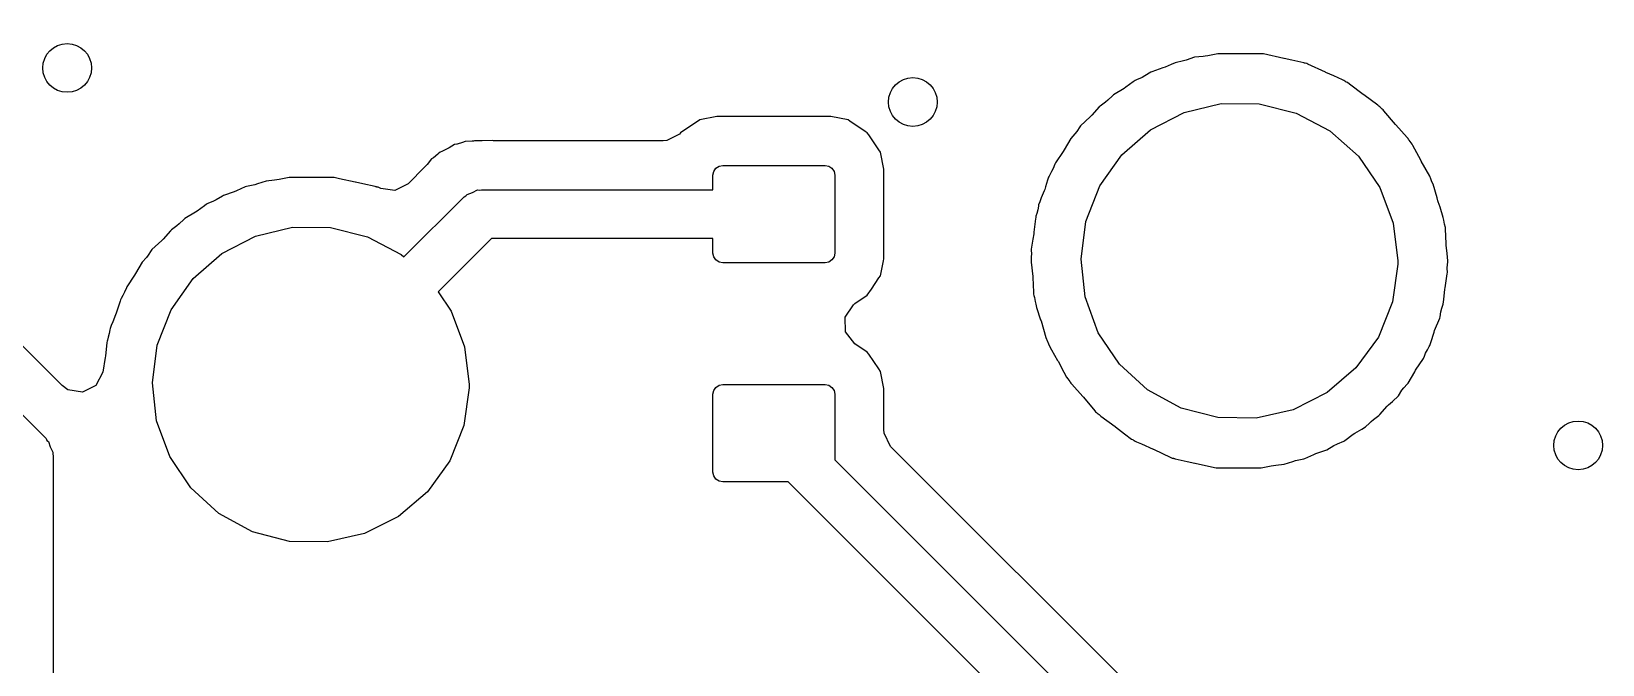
# Model space of a CAD drawing. Extents: x 100.2 to 143.8, y -109.8 to -50.2.
# Drawn here: x 122.4 to 128.85, y -76.1 to -73.5 of the extents above; entities that cross this region are included whole.
import ezdxf

# ---------------------------------------------------------------- set-up
doc = ezdxf.new("R2010")
doc.units = 0
doc.layers.add('BLACK', color=7, linetype='CONTINUOUS')

msp = doc.modelspace()

# ---------------------------------------------------------------- linework, layer by layer
at = {"layer": 'BLACK', "linetype": 'CONTINUOUS'}
for p, q in [((120.55, -73.2586), (122.464, -75.1723)), ((122.529, -74.9536), (120.872, -73.2965)), ((127.141, -73.6185), (127.13, -73.6215)), ((127.176, -73.6064), (127.141, -73.6185)), ((127.211, -73.6027), (127.176, -73.6064)), ((127.22, -73.6016), (127.211, -73.6027)), ((127.23, -73.6001), (127.22, -73.6016)), ((127.271, -73.5915), (127.23, -73.6001)), ((127.45, -73.5915), (127.271, -73.5915)), ((127.451, -73.5916), (127.45, -73.5915)), ((127.455, -73.5918), (127.451, -73.5916)), ((127.451, -73.5916), (127.451, -73.5916)), ((127.451, -73.5916), (127.451, -73.5916)), ((127.459, -73.5927), (127.455, -73.5918)), ((127.542, -73.6111), (127.459, -73.5927)), ((127.459, -73.5927), (127.459, -73.5927)), ((127.543, -73.6113), (127.542, -73.6111)), ((127.575, -73.6182), (127.543, -73.6113)), ((127.624, -73.6287), (127.575, -73.6182)), ((126.972, -73.6831), (126.961, -73.6887)), ((126.997, -73.6681), (126.972, -73.6831)), ((127.001, -73.6654), (126.997, -73.6681)), ((126.997, -73.6681), (126.997, -73.6681)), ((127.046, -73.6502), (127.001, -73.6654)), ((127.055, -73.6468), (127.046, -73.6502)), ((127.08, -73.6357), (127.055, -73.6468)), ((127.096, -73.6287), (127.08, -73.6357)), ((127.13, -73.6215), (127.096, -73.6287)), ((127.627, -73.63), (127.624, -73.6287)), ((127.629, -73.6306), (127.627, -73.63)), ((127.63, -73.631), (127.629, -73.6306)), ((127.636, -73.6321), (127.63, -73.631)), ((127.641, -73.6344), (127.636, -73.6321)), ((127.713, -73.6679), (127.641, -73.6344)), ((127.641, -73.6344), (127.641, -73.6344)), ((127.714, -73.6687), (127.713, -73.6679)), ((127.747, -73.6831), (127.714, -73.6687)), ((127.783, -73.6993), (127.747, -73.6831)), ((126.887, -73.7343), (126.843, -73.7606)), ((126.894, -73.7295), (126.887, -73.7343)), ((126.924, -73.7073), (126.894, -73.7295)), ((126.932, -73.7014), (126.924, -73.7073)), ((126.937, -73.6993), (126.932, -73.7014)), ((126.961, -73.6887), (126.937, -73.6993)), ((126.937, -73.6993), (126.937, -73.6993)), ((127.788, -73.7014), (127.783, -73.6993)), ((127.783, -73.6993), (127.783, -73.6993)), ((127.792, -73.7044), (127.788, -73.7014)), ((127.792, -73.7047), (127.792, -73.7044)), ((127.797, -73.7073), (127.792, -73.7047)), ((127.798, -73.708), (127.797, -73.7073)), ((127.803, -73.7102), (127.798, -73.708)), ((127.812, -73.7171), (127.803, -73.7102)), ((127.868, -73.7596), (127.812, -73.7171)), ((126.784, -73.8103), (126.754, -73.8445)), ((126.788, -73.8065), (126.784, -73.8103)), ((126.784, -73.8103), (126.784, -73.8103)), ((126.81, -73.7901), (126.788, -73.8065)), ((126.82, -73.7819), (126.81, -73.7901)), ((126.839, -73.7642), (126.82, -73.7819)), ((126.843, -73.7606), (126.839, -73.7642)), ((126.839, -73.7642), (126.839, -73.7642)), ((127.133, -73.8328), (127.285, -73.7963)), ((127.285, -73.7963), (127.441, -73.7971)), ((127.441, -73.7971), (127.593, -73.8352)), ((127.87, -73.761), (127.868, -73.7596)), ((127.928, -73.8034), (127.87, -73.761)), ((127.932, -73.8065), (127.928, -73.8034)), ((127.936, -73.8103), (127.932, -73.8065)), ((127.94, -73.8138), (127.936, -73.8103)), ((125.146, -73.8635), (125.067, -73.9166)), ((125.216, -73.8495), (125.146, -73.8635)), ((125.684, -73.8495), (125.216, -73.8495)), ((125.754, -73.8635), (125.684, -73.8495)), ((125.762, -73.8689), (125.754, -73.8635)), ((125.824, -73.9105), (125.762, -73.8689)), ((125.762, -73.8689), (125.762, -73.8689)), ((126.748, -73.8502), (126.708, -73.8875)), ((126.754, -73.8445), (126.748, -73.8502)), ((126.995, -73.9044), (127.133, -73.8328)), ((127.593, -73.8352), (127.731, -73.9083)), ((127.942, -73.8155), (127.94, -73.8136)), ((127.94, -73.8136), (127.94, -73.8138)), ((127.946, -73.8192), (127.942, -73.8155)), ((127.942, -73.8155), (127.942, -73.8155)), ((127.95, -73.8225), (127.946, -73.8192)), ((127.953, -73.8266), (127.95, -73.8225)), ((128, -73.8819), (127.953, -73.8266)), ((127.953, -73.8266), (127.953, -73.8266)), ((125.063, -73.9216), (125.011, -73.9483)), ((125.067, -73.9166), (125.063, -73.9216)), ((125.833, -73.9166), (125.824, -73.9105)), ((125.839, -73.9247), (125.833, -73.9166)), ((125.88, -73.9865), (125.839, -73.9247)), ((126.668, -73.9393), (126.641, -73.9865)), ((126.685, -73.9211), (126.668, -73.9393)), ((126.693, -73.9105), (126.685, -73.9211)), ((126.705, -73.892), (126.693, -73.9105)), ((126.708, -73.8875), (126.705, -73.892)), ((126.705, -73.892), (126.705, -73.892)), ((126.877, -74.0071), (126.995, -73.9044)), ((127.731, -73.9083), (127.848, -74.0121)), ((128.002, -73.8843), (128, -73.8819)), ((128.048, -73.9355), (128.002, -73.8843)), ((128.052, -73.9393), (128.048, -73.9355)), ((128.048, -73.9355), (128.048, -73.9355)), ((128.054, -73.9438), (128.052, -73.9393)), ((124.071, -74.0043), (124.053, -74.0186)), ((124.075, -74), (124.071, -74.0043)), ((124.08, -73.996), (124.075, -74)), ((124.088, -73.9926), (124.08, -73.996)), ((124.104, -73.9855), (124.088, -73.9926)), ((124.117, -73.9788), (124.104, -73.9855)), ((124.14, -73.9648), (124.117, -73.9788)), ((124.149, -73.9631), (124.14, -73.9648)), ((124.151, -73.9627), (124.149, -73.9631)), ((124.149, -73.9631), (124.149, -73.9631)), ((124.172, -73.9563), (124.151, -73.9627)), ((124.183, -73.9518), (124.172, -73.9563)), ((124.212, -73.9507), (124.183, -73.9518)), ((124.218, -73.9503), (124.212, -73.9507)), ((124.222, -73.9495), (124.218, -73.9503)), ((124.242, -73.9495), (124.222, -73.9495)), ((124.245, -73.9494), (124.242, -73.9495)), ((124.253, -73.9491), (124.245, -73.9494)), ((124.295, -73.9476), (124.253, -73.9491)), ((124.299, -73.9492), (124.295, -73.9476)), ((124.304, -73.9495), (124.299, -73.9492)), ((124.995, -73.9495), (124.304, -73.9495)), ((125.011, -73.9483), (124.995, -73.9495)), ((125.887, -73.9962), (125.88, -73.9865)), ((125.901, -74.0663), (125.887, -73.9962)), ((126.637, -73.9926), (126.605, -74.0404)), ((126.641, -73.9865), (126.637, -73.9926)), ((128.056, -73.9465), (128.054, -73.9438)), ((128.064, -73.9577), (128.056, -73.9465)), ((128.069, -73.9636), (128.064, -73.9577)), ((128.072, -73.9683), (128.069, -73.9636)), ((128.104, -74.0294), (128.072, -73.9683)), ((128.072, -73.9683), (128.072, -73.9683)), ((124.018, -74.0568), (123.949, -74.1258)), ((124.027, -74.0468), (124.018, -74.0568)), ((124.045, -74.0235), (124.027, -74.0468)), ((124.053, -74.0186), (124.045, -74.0235)), ((125.203, -74.0747), (125.212, -74.0617)), ((125.212, -74.0617), (125.225, -74.053)), ((125.225, -74.053), (125.24, -74.05)), ((125.24, -74.05), (125.66, -74.05)), ((125.66, -74.05), (125.675, -74.053)), ((125.675, -74.053), (125.688, -74.0617)), ((125.688, -74.0617), (125.697, -74.0747)), ((125.901, -74.4337), (125.901, -74.0663)), ((126.596, -74.063), (126.589, -74.0758)), ((126.603, -74.0453), (126.596, -74.063)), ((126.605, -74.0404), (126.603, -74.0453)), ((126.603, -74.0453), (126.603, -74.0453)), ((126.787, -74.1348), (126.877, -74.0071)), ((127.848, -74.0121), (127.936, -74.1409)), ((128.106, -74.0328), (128.104, -74.0294)), ((128.141, -74.0942), (128.106, -74.0328)), ((123.32, -74.1295), (123.286, -74.1367)), ((123.331, -74.1265), (123.32, -74.1295)), ((123.366, -74.1144), (123.331, -74.1265)), ((123.401, -74.1107), (123.366, -74.1144)), ((123.41, -74.1096), (123.401, -74.1107)), ((123.42, -74.1081), (123.41, -74.1096)), ((123.461, -74.0995), (123.42, -74.1081)), ((123.64, -74.0995), (123.461, -74.0995)), ((123.641, -74.0996), (123.64, -74.0995)), ((123.645, -74.0998), (123.641, -74.0996)), ((123.641, -74.0996), (123.641, -74.0996)), ((123.641, -74.0996), (123.641, -74.0996)), ((123.668, -74.1048), (123.645, -74.0998)), ((123.732, -74.1191), (123.668, -74.1048)), ((123.733, -74.1193), (123.732, -74.1191)), ((123.763, -74.1258), (123.733, -74.1193)), ((123.814, -74.1367), (123.763, -74.1258)), ((123.949, -74.1258), (123.895, -74.1536)), ((125.2, -74.09), (125.203, -74.0747)), ((125.2, -74.15), (125.2, -74.09)), ((125.697, -74.0747), (125.7, -74.09)), ((125.7, -74.09), (125.7, -74.41)), ((126.573, -74.1112), (126.564, -74.1388)), ((126.577, -74.0991), (126.573, -74.1112)), ((126.579, -74.0942), (126.577, -74.0991)), ((126.577, -74.0991), (126.577, -74.0991)), ((126.589, -74.0758), (126.579, -74.0942)), ((128.143, -74.0991), (128.141, -74.0942)), ((128.144, -74.1017), (128.143, -74.0991)), ((128.15, -74.1173), (128.144, -74.1017)), ((128.155, -74.1271), (128.15, -74.1173)), ((128.171, -74.1833), (128.155, -74.1271)), ((123.151, -74.1967), (123.127, -74.2073)), ((123.162, -74.1911), (123.151, -74.1967)), ((123.187, -74.1761), (123.162, -74.1911)), ((123.191, -74.1734), (123.187, -74.1761)), ((123.187, -74.1761), (123.187, -74.1761)), ((123.236, -74.1582), (123.191, -74.1734)), ((123.245, -74.1548), (123.236, -74.1582)), ((123.281, -74.1388), (123.245, -74.1548)), ((123.286, -74.1367), (123.281, -74.1388)), ((123.817, -74.138), (123.814, -74.1367)), ((123.819, -74.1385), (123.817, -74.138)), ((123.82, -74.139), (123.819, -74.1385)), ((123.826, -74.1401), (123.82, -74.139)), ((123.831, -74.1424), (123.826, -74.1401)), ((123.837, -74.1456), (123.831, -74.1424)), ((123.831, -74.1424), (123.831, -74.1424)), ((123.895, -74.1536), (123.837, -74.1456)), ((123.932, -74.4263), (124.179, -74.1793)), ((124.179, -74.1793), (124.186, -74.1756)), ((124.186, -74.1756), (124.191, -74.1691)), ((124.191, -74.1691), (124.213, -74.1619)), ((124.213, -74.1619), (124.234, -74.1512)), ((124.234, -74.1512), (124.242, -74.1525)), ((124.242, -74.1525), (124.25, -74.15)), ((124.25, -74.15), (125.2, -74.15)), ((126.547, -74.1833), (126.541, -74.1999)), ((126.559, -74.1552), (126.547, -74.1833)), ((126.561, -74.1491), (126.559, -74.1552)), ((126.564, -74.1388), (126.561, -74.1491)), ((126.73, -74.2804), (126.787, -74.1348)), ((127.936, -74.1409), (127.991, -74.287)), ((128.174, -74.1956), (128.171, -74.1833)), ((128.176, -74.1999), (128.174, -74.1956)), ((123.077, -74.2423), (123.033, -74.2686)), ((123.084, -74.2375), (123.077, -74.2423)), ((123.114, -74.2158), (123.084, -74.2375)), ((123.122, -74.2094), (123.114, -74.2158)), ((123.127, -74.2073), (123.122, -74.2094)), ((123.127, -74.2073), (123.127, -74.2073)), ((126.525, -74.2593), (126.524, -74.2642)), ((126.529, -74.2472), (126.525, -74.2593)), ((126.525, -74.2593), (126.525, -74.2593)), ((126.533, -74.2327), (126.529, -74.2472)), ((126.535, -74.2172), (126.533, -74.2327)), ((126.536, -74.2119), (126.535, -74.2172)), ((126.541, -74.1999), (126.536, -74.2119)), ((128.183, -74.2223), (128.176, -74.1999)), ((128.196, -74.2642), (128.183, -74.2223)), ((122.974, -74.3183), (122.944, -74.3525)), ((122.978, -74.3145), (122.974, -74.3183)), ((122.974, -74.3183), (122.974, -74.3183)), ((123, -74.2981), (122.978, -74.3145)), ((123.01, -74.2899), (123, -74.2981)), ((123.029, -74.2722), (123.01, -74.2899)), ((123.033, -74.2686), (123.029, -74.2722)), ((123.029, -74.2722), (123.029, -74.2722)), ((123.323, -74.3408), (123.475, -74.3043)), ((123.475, -74.3043), (123.631, -74.3051)), ((123.631, -74.3051), (123.783, -74.3432)), ((126.517, -74.3249), (126.516, -74.3307)), ((126.523, -74.2694), (126.517, -74.3249)), ((126.524, -74.2642), (126.523, -74.2694)), ((126.71, -74.4352), (126.73, -74.2804)), ((127.991, -74.287), (128.01, -74.442)), ((128.197, -74.2694), (128.196, -74.2642)), ((128.198, -74.2754), (128.197, -74.2694)), ((128.201, -74.2913), (128.198, -74.2754)), ((128.205, -74.3052), (128.201, -74.2913)), ((128.205, -74.3106), (128.205, -74.3052)), ((128.208, -74.3729), (128.205, -74.3106)), ((128.205, -74.3106), (128.205, -74.3106)), ((122.938, -74.3582), (122.898, -74.3955)), ((122.944, -74.3525), (122.938, -74.3582)), ((123.185, -74.4124), (123.323, -74.3408)), ((123.783, -74.3432), (123.921, -74.4163)), ((124.291, -74.35), (124.072, -74.5698)), ((125.2, -74.35), (124.291, -74.35)), ((125.2, -74.41), (125.2, -74.35)), ((126.513, -74.3538), (126.506, -74.3942)), ((126.516, -74.3307), (126.513, -74.3538)), ((128.208, -74.378), (128.208, -74.3729)), ((128.212, -74.412), (128.208, -74.378)), ((122.858, -74.4473), (122.831, -74.4945)), ((122.875, -74.4291), (122.858, -74.4473)), ((122.883, -74.4185), (122.875, -74.4291)), ((122.895, -74.4), (122.883, -74.4185)), ((122.898, -74.3955), (122.895, -74.4)), ((122.895, -74.4), (122.895, -74.4)), ((123.067, -74.5151), (123.185, -74.4124)), ((123.921, -74.4163), (123.932, -74.4263)), ((125.203, -74.4253), (125.2, -74.41)), ((125.212, -74.4383), (125.203, -74.4253)), ((125.225, -74.447), (125.212, -74.4383)), ((125.24, -74.45), (125.225, -74.447)), ((125.66, -74.45), (125.24, -74.45)), ((125.675, -74.447), (125.66, -74.45)), ((125.688, -74.4383), (125.675, -74.447)), ((125.697, -74.4253), (125.688, -74.4383)), ((125.7, -74.41), (125.697, -74.4253)), ((125.887, -74.5038), (125.899, -74.442)), ((125.899, -74.442), (125.901, -74.4337)), ((126.506, -74.4275), (126.505, -74.442)), ((126.505, -74.442), (126.505, -74.4472)), ((126.505, -74.4472), (126.512, -74.506)), ((126.505, -74.4472), (126.505, -74.4472)), ((126.506, -74.3942), (126.506, -74.3996)), ((126.506, -74.3996), (126.507, -74.412)), ((126.507, -74.412), (126.506, -74.4275)), ((126.727, -74.5904), (126.71, -74.4352)), ((128.01, -74.4556), (127.988, -74.6102)), ((128.01, -74.442), (128.01, -74.4556)), ((128.215, -74.442), (128.212, -74.412)), ((128.213, -74.472), (128.214, -74.4565)), ((128.214, -74.4565), (128.215, -74.4472)), ((128.215, -74.4472), (128.215, -74.442)), ((122.827, -74.5006), (122.795, -74.5484)), ((122.831, -74.4945), (122.827, -74.5006)), ((122.977, -74.6428), (123.067, -74.5151)), ((125.85, -74.5591), (125.881, -74.5119)), ((125.881, -74.5119), (125.887, -74.5038)), ((125.881, -74.5119), (125.881, -74.5119)), ((126.512, -74.506), (126.512, -74.5111)), ((126.512, -74.5111), (126.515, -74.571)), ((128.204, -74.5533), (128.213, -74.495)), ((128.214, -74.4898), (128.213, -74.472)), ((128.213, -74.495), (128.214, -74.4898)), ((122.779, -74.5838), (122.772, -74.5968)), ((122.786, -74.571), (122.779, -74.5838)), ((122.793, -74.5533), (122.786, -74.571)), ((122.795, -74.5484), (122.793, -74.5533)), ((122.793, -74.5533), (122.793, -74.5533)), ((124.072, -74.5698), (124.126, -74.6489)), ((125.782, -74.6177), (125.833, -74.5834)), ((125.833, -74.5834), (125.85, -74.5591)), ((126.515, -74.571), (126.515, -74.5788)), ((126.515, -74.5788), (126.517, -74.5839)), ((126.517, -74.5839), (126.517, -74.5839)), ((126.517, -74.5839), (126.519, -74.5927)), ((128.199, -74.6005), (128.203, -74.5591)), ((128.203, -74.5591), (128.204, -74.5533)), ((122.767, -74.6071), (122.751, -74.6571)), ((122.769, -74.6022), (122.767, -74.6071)), ((122.767, -74.6071), (122.767, -74.6071)), ((122.772, -74.5968), (122.769, -74.6022)), ((122.92, -74.7884), (122.977, -74.6428)), ((124.126, -74.6489), (124.181, -74.795)), ((125.742, -74.6731), (125.776, -74.6223)), ((125.776, -74.6223), (125.782, -74.6177)), ((126.519, -74.5927), (126.522, -74.6086)), ((126.522, -74.6086), (126.524, -74.6198)), ((126.524, -74.6198), (126.528, -74.6338)), ((126.528, -74.6338), (126.544, -74.6841)), ((126.781, -74.7371), (126.727, -74.5904)), ((127.988, -74.6102), (127.93, -74.7551)), ((128.187, -74.6513), (128.191, -74.6369)), ((128.191, -74.6369), (128.195, -74.6247)), ((128.195, -74.6247), (128.196, -74.6198)), ((128.195, -74.6247), (128.195, -74.6247)), ((128.196, -74.6198), (128.199, -74.6005)), ((122.731, -74.7079), (122.726, -74.7199)), ((122.737, -74.6927), (122.731, -74.7079)), ((122.749, -74.6632), (122.737, -74.6927)), ((122.751, -74.6571), (122.749, -74.6632)), ((125.744, -74.7343), (125.742, -74.6731)), ((126.544, -74.6841), (126.546, -74.6884)), ((126.546, -74.6884), (126.565, -74.7569)), ((128.161, -74.7288), (128.182, -74.677)), ((128.182, -74.677), (128.184, -74.6721)), ((128.182, -74.677), (128.182, -74.677)), ((128.184, -74.6721), (128.187, -74.6513)), ((122.713, -74.7774), (122.707, -74.8329)), ((122.714, -74.7722), (122.713, -74.7774)), ((122.715, -74.7673), (122.714, -74.7722)), ((122.719, -74.7552), (122.715, -74.7673)), ((122.715, -74.7673), (122.715, -74.7673)), ((122.723, -74.7407), (122.719, -74.7552)), ((122.725, -74.7252), (122.723, -74.7407)), ((122.726, -74.7199), (122.725, -74.7252)), ((125.782, -74.7823), (125.744, -74.7343)), ((126.565, -74.7569), (126.568, -74.764)), ((126.568, -74.764), (126.57, -74.7667)), ((126.57, -74.7667), (126.576, -74.7823)), ((126.868, -74.8667), (126.781, -74.7371)), ((127.93, -74.7551), (127.838, -74.882)), ((128.141, -74.7898), (128.145, -74.7774)), ((128.145, -74.7774), (128.159, -74.7349)), ((128.159, -74.7349), (128.161, -74.7288)), ((122.706, -74.8387), (122.696, -74.8998)), ((122.707, -74.8329), (122.706, -74.8387)), ((122.9, -74.9432), (122.92, -74.7884)), ((124.181, -74.795), (124.2, -74.95)), ((125.833, -74.8166), (125.782, -74.7823)), ((125.839, -74.8247), (125.833, -74.8166)), ((125.88, -74.886), (125.839, -74.8247)), ((126.576, -74.7823), (126.579, -74.7898)), ((126.579, -74.7898), (126.589, -74.8081)), ((126.589, -74.8081), (126.614, -74.8512)), ((128.083, -74.8914), (128.115, -74.8436)), ((128.115, -74.8436), (128.12, -74.8329)), ((128.12, -74.8329), (128.124, -74.821)), ((128.124, -74.821), (128.131, -74.8082)), ((128.131, -74.8082), (128.139, -74.7943)), ((128.139, -74.7943), (128.141, -74.7898)), ((128.139, -74.7943), (128.139, -74.7943)), ((122.696, -74.8998), (122.668, -74.9541)), ((125.887, -74.8962), (125.88, -74.886)), ((125.901, -74.9663), (125.887, -74.8962)), ((126.614, -74.8512), (126.616, -74.8546)), ((126.616, -74.8546), (126.64, -74.8998)), ((126.64, -74.8998), (126.651, -74.9204)), ((126.983, -74.9718), (126.868, -74.8667)), ((127.838, -74.882), (127.72, -74.9834)), ((128.052, -74.9447), (128.079, -74.8975)), ((128.079, -74.8975), (128.083, -74.8914)), ((122.553, -74.9715), (122.529, -74.9536)), ((122.613, -74.9815), (122.553, -74.9715)), ((122.668, -74.9541), (122.613, -74.9815)), ((122.917, -75.0984), (122.9, -74.9432)), ((124.2, -74.9636), (124.178, -75.1182)), ((124.2, -74.95), (124.2, -74.9636)), ((125.203, -74.9747), (125.212, -74.9617)), ((125.212, -74.9617), (125.225, -74.953)), ((125.225, -74.953), (125.24, -74.95)), ((125.24, -74.95), (125.66, -74.95)), ((125.66, -74.95), (125.675, -74.953)), ((125.675, -74.953), (125.688, -74.9617)), ((125.688, -74.9617), (125.697, -74.9747)), ((125.901, -75.1345), (125.901, -74.9663)), ((126.651, -74.9204), (126.656, -74.9263)), ((126.656, -74.9263), (126.664, -74.9375)), ((126.664, -74.9375), (126.666, -74.9402)), ((126.666, -74.9402), (126.668, -74.9447)), ((126.668, -74.9447), (126.672, -74.9485)), ((126.672, -74.9485), (126.672, -74.9485)), ((126.672, -74.9485), (126.718, -74.9997)), ((127.121, -75.0464), (126.983, -74.9718)), ((128.027, -74.9735), (128.035, -74.9629)), ((128.035, -74.9629), (128.048, -74.9485)), ((128.048, -74.9485), (128.052, -74.9447)), ((128.048, -74.9485), (128.048, -74.9485)), ((125.2, -74.99), (125.203, -74.9747)), ((125.2, -75.31), (125.2, -74.99)), ((125.697, -74.9747), (125.7, -74.99)), ((125.7, -74.99), (125.7, -75.2586)), ((126.718, -74.9997), (126.72, -75.0021)), ((126.72, -75.0021), (126.767, -75.0574)), ((127.72, -74.9834), (127.58, -75.0536)), ((127.966, -75.0395), (127.972, -75.0338)), ((127.972, -75.0338), (127.988, -75.0191)), ((127.988, -75.0191), (128.012, -74.9965)), ((128.012, -74.9965), (128.027, -74.9735)), ((122.971, -75.2451), (122.917, -75.0984)), ((126.767, -75.0574), (126.767, -75.0574)), ((126.767, -75.0574), (126.77, -75.0615)), ((126.77, -75.0615), (126.774, -75.0648)), ((126.774, -75.0648), (126.778, -75.0685)), ((126.778, -75.0685), (126.778, -75.0685)), ((126.778, -75.0685), (126.78, -75.0704)), ((126.78, -75.0704), (126.78, -75.0702)), ((126.78, -75.0702), (126.784, -75.0737)), ((126.784, -75.0737), (126.788, -75.0775)), ((126.788, -75.0775), (126.792, -75.0806)), ((126.792, -75.0806), (126.792, -75.0806)), ((126.792, -75.0806), (126.85, -75.123)), ((127.272, -75.086), (127.121, -75.0464)), ((127.428, -75.0884), (127.272, -75.086)), ((127.58, -75.0536), (127.428, -75.0884)), ((127.9, -75.1021), (127.91, -75.0939)), ((127.91, -75.0939), (127.932, -75.0775)), ((127.932, -75.0775), (127.936, -75.0737)), ((127.936, -75.0737), (127.966, -75.0395)), ((127.936, -75.0737), (127.936, -75.0737)), ((124.178, -75.1182), (124.12, -75.2631)), ((125.902, -75.15), (125.901, -75.1345)), ((125.929, -75.2045), (125.902, -75.15)), ((126.85, -75.123), (126.852, -75.1244)), ((126.852, -75.1244), (126.888, -75.1519)), ((126.888, -75.1519), (126.917, -75.1738)), ((127.792, -75.1796), (127.826, -75.1545)), ((127.826, -75.1545), (127.833, -75.1497)), ((127.833, -75.1497), (127.862, -75.1327)), ((127.862, -75.1327), (127.877, -75.1234)), ((127.877, -75.1234), (127.893, -75.1085)), ((127.893, -75.1085), (127.9, -75.1021)), ((122.464, -75.1723), (122.467, -75.1795)), ((122.467, -75.1795), (122.474, -75.1842)), ((122.474, -75.1842), (122.481, -75.2065)), ((122.481, -75.2065), (122.492, -75.2274)), ((122.492, -75.2274), (122.491, -75.2353)), ((127.346, -76.6206), (125.929, -75.2045)), ((126.917, -75.1738), (126.922, -75.176)), ((126.922, -75.176), (126.923, -75.1767)), ((126.923, -75.1767), (126.928, -75.1793)), ((126.928, -75.1793), (126.928, -75.1796)), ((126.928, -75.1796), (126.932, -75.1826)), ((126.932, -75.1826), (126.937, -75.1847)), ((126.937, -75.1847), (126.937, -75.1847)), ((126.937, -75.1847), (126.958, -75.1942)), ((126.958, -75.1942), (127.006, -75.2153)), ((127.006, -75.2153), (127.007, -75.2161)), ((127.007, -75.2161), (127.079, -75.2496)), ((127.682, -75.2309), (127.719, -75.2186)), ((127.719, -75.2186), (127.748, -75.2009)), ((127.748, -75.2009), (127.759, -75.1953)), ((127.759, -75.1953), (127.762, -75.1942)), ((127.762, -75.1942), (127.788, -75.1826)), ((127.788, -75.1826), (127.792, -75.1796)), ((127.792, -75.1796), (127.792, -75.1796)), ((122.491, -75.2353), (122.493, -75.243)), ((122.493, -75.243), (122.493, -82.8246)), ((123.058, -75.3747), (122.971, -75.2451)), ((124.12, -75.2631), (124.028, -75.39)), ((125.7, -75.2586), (127.33, -76.8889)), ((127.079, -75.2496), (127.079, -75.2496)), ((127.079, -75.2496), (127.084, -75.2519)), ((127.084, -75.2519), (127.09, -75.253)), ((127.09, -75.253), (127.091, -75.2535)), ((127.091, -75.2535), (127.093, -75.254)), ((127.093, -75.254), (127.096, -75.2553)), ((127.096, -75.2553), (127.145, -75.2658)), ((127.145, -75.2658), (127.177, -75.2727)), ((127.177, -75.2727), (127.178, -75.2729)), ((127.178, -75.2729), (127.221, -75.2824)), ((127.221, -75.2824), (127.265, -75.2922)), ((127.265, -75.2922), (127.269, -75.2924)), ((127.269, -75.2924), (127.269, -75.2924)), ((127.269, -75.2924), (127.269, -75.2924)), ((127.269, -75.2924), (127.27, -75.2925)), ((127.27, -75.2925), (127.449, -75.2925)), ((127.449, -75.2925), (127.49, -75.2839)), ((127.49, -75.2839), (127.5, -75.2824)), ((127.5, -75.2824), (127.509, -75.2813)), ((127.509, -75.2813), (127.544, -75.2776)), ((127.544, -75.2776), (127.579, -75.2655)), ((127.579, -75.2655), (127.59, -75.2625)), ((127.59, -75.2625), (127.624, -75.2553)), ((127.624, -75.2553), (127.629, -75.2532)), ((127.629, -75.2532), (127.665, -75.2372)), ((127.629, -75.2532), (127.629, -75.2532)), ((127.665, -75.2372), (127.674, -75.2338)), ((127.674, -75.2338), (127.682, -75.2309)), ((125.203, -75.3253), (125.2, -75.31)), ((125.212, -75.3383), (125.203, -75.3253)), ((125.225, -75.347), (125.212, -75.3383)), ((125.24, -75.35), (125.225, -75.347)), ((125.509, -75.35), (125.24, -75.35)), ((127.189, -77.0303), (125.509, -75.35)), ((123.173, -75.4798), (123.058, -75.3747)), ((124.028, -75.39), (123.91, -75.4914)), ((123.311, -75.5544), (123.173, -75.4798)), ((123.91, -75.4914), (123.77, -75.5616)), ((123.462, -75.594), (123.311, -75.5544)), ((123.618, -75.5964), (123.462, -75.594)), ((123.77, -75.5616), (123.618, -75.5964))]:
    msp.add_line(p, q, dxfattribs=at)
at = {"layer": 'BLACK'}
for centre in [(122.55, -73.65), (126.02, -73.79), (128.75, -75.2)]:
    msp.add_circle(centre, 0.1, dxfattribs=at)

doc.saveas('drawing.dxf')
